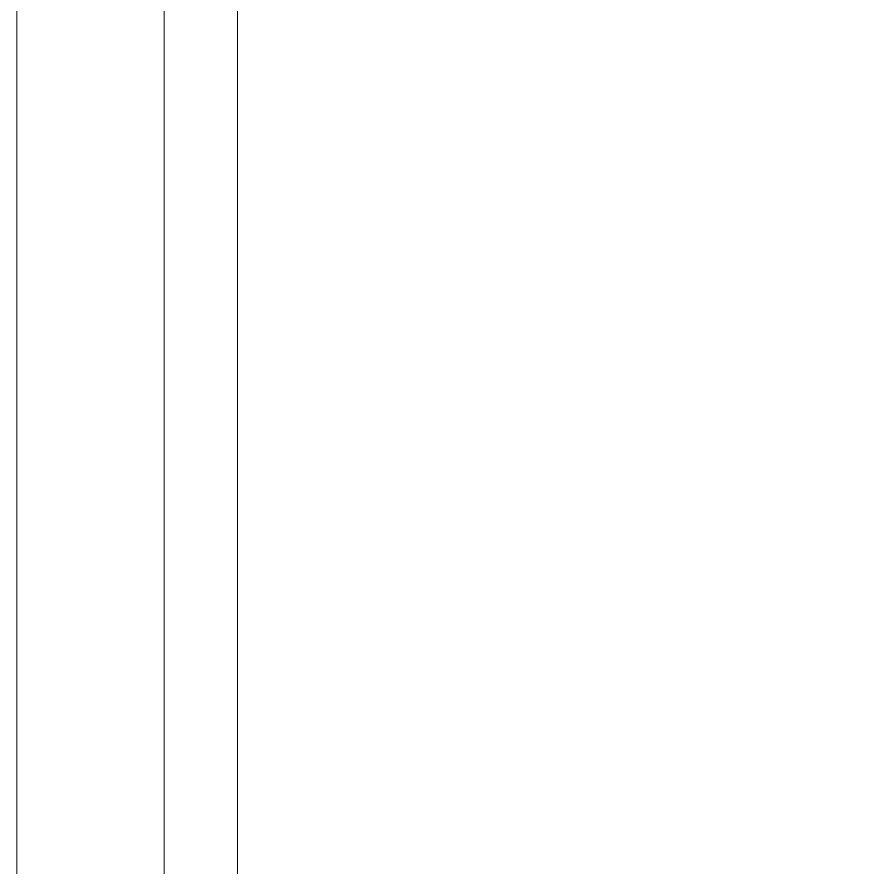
# Model space of a CAD drawing. Header units: metres. Extents: x 149 to 429, y -3 to 162.
# Drawn here: x 334.314 to 335.459, y 101.256 to 102.414 of the extents above; entities that cross this region are included whole.
import ezdxf

# ---------------------------------------------------------------- set-up
doc = ezdxf.new("R2010")
doc.units = ezdxf.units.M
doc.layers.add('1053_ARQ_BASE_MATADOURO_dwg', color=7, linetype='Continuous', lineweight=5, true_color=0x767676)
doc.layers.add('A-VISTA01', color=7, linetype='Continuous', lineweight=20)
doc.layers.add('A-VISTA06', color=7, linetype='Continuous', lineweight=5)

# ---------------------------------------------------------------- blocks, each defined once
blk = doc.blocks.new('1053_ARQ_BASE_MATADOURO_dwg_arq geral tgov-4039641-TÉRREO 1_20 - Dependente 2')
at = {"layer": 'A-VISTA01', "color": 253, "true_color": 0xaaaaaa, "flags": 128}
blk.add_lwpolyline([(-2.3004, 15.7782), (-1.0004, 15.7782), (-1.0004, 16.0282), (-2.3004, 16.0282), (-2.3004, 19.9255)], dxfattribs=at)
at = {"layer": 'A-VISTA06', "color": 253, "true_color": 0xaaaaaa}
for p, q in [((-2.1004, 16.0282), (-2.1004, 20.0282)), ((-2.0004, 16.0282), (-2.0004, 20.0282))]:
    blk.add_line(p, q, dxfattribs=at)
blk = doc.blocks.new('1053_ARQ_BASE_MATADOURO_dwg-3625622-TÉRREO 1_20 - Dependente 2')
blk.add_blockref('1053_ARQ_BASE_MATADOURO_dwg_arq geral tgov-4039641-TÉRREO 1_20 - Dependente 2', (130.2098, 83.186))

msp = doc.modelspace()

# ---------------------------------------------------------------- block references
at = {"layer": '1053_ARQ_BASE_MATADOURO_dwg', "color": 253, "true_color": 0xaaaaaa}
msp.add_blockref('1053_ARQ_BASE_MATADOURO_dwg-3625622-TÉRREO 1_20 - Dependente 2', (206.405, 0), dxfattribs=at)

doc.saveas('drawing.dxf')
